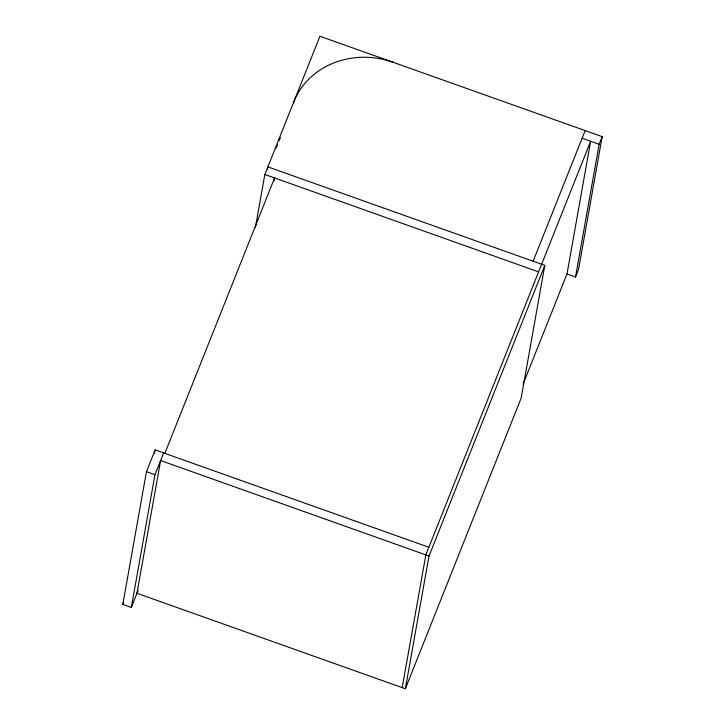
<?xml version="1.0" encoding="UTF-8"?>
<svg xmlns="http://www.w3.org/2000/svg" width="725" height="725" viewBox="0 0 725 725"><rect width="100%" height="100%" fill="white"/><g stroke="black" fill="none" stroke-linecap="round" stroke-linejoin="round"><path stroke-width="1.09" d="M138.103 590.422L131.325 607.432L122.806 604.396L146.45 471.667L155.123 449.89L428.874 547.266M154.534 453.216L155.123 449.89M131.325 607.432L154.969 474.694L163.642 452.926M255.39 227.587L264.843 174.489L319.924 36.25L602.194 136.653L578.55 269.392L575.514 277.013L566.995 273.978L590.639 141.248L425.838 554.888L402.194 687.626M267.489 169.088L267.878 166.877L544.801 265.377L521.157 398.116L405.357 688.75L136.962 593.277L160.606 460.538L429.001 556.012L405.357 688.75M274.059 180.86L274.576 177.96L164.856 453.352M293.562 103.494L293.906 101.563A77.729 70.035 10.1 0 1 392.923 62.214M575.514 277.013L599.158 144.275L602.194 136.653M276.279 147.936L277.521 144.828M279.17 140.677L280.412 137.569M122.806 604.396L123.631 602.321M533.12 261.218L585.157 130.6M429.001 556.012L544.801 265.377M523.015 384.368L566.995 273.978M582.121 138.221L599.158 144.275M264.843 174.489L538.603 271.875M146.45 471.667L154.969 474.694"/></g></svg>
